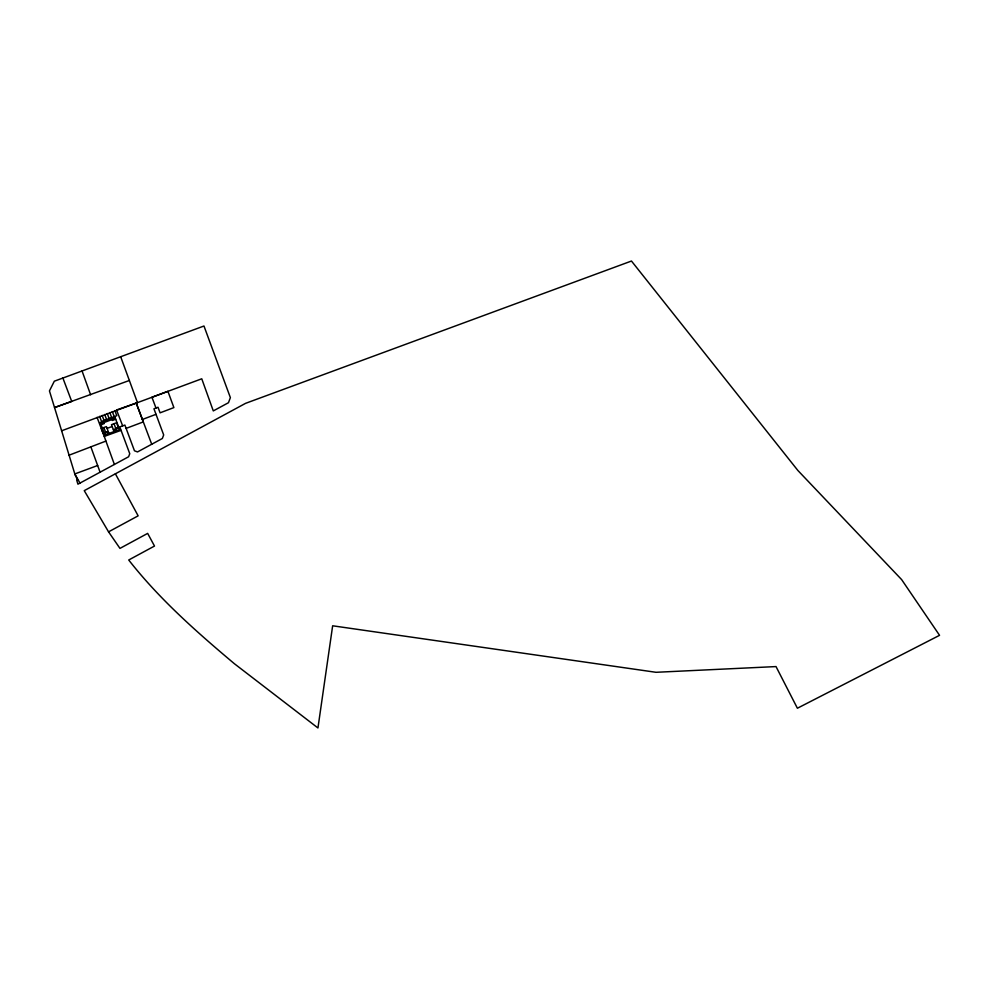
<?xml version="1.0" encoding="UTF-8"?>
<svg xmlns="http://www.w3.org/2000/svg" width="989" height="989" viewBox="0 0 989 989"><rect width="100%" height="100%" fill="white"/><g stroke="black" fill="none" stroke-linecap="round" stroke-linejoin="round"><path stroke-width="1.48" d="M155.99 408.024L151.935 397.269L167.932 391.335L173.879 407.592L160.094 412.833L158.017 407.258L153.95 408.791L163.68 434.937L162.344 438.498L137.52 451.936L134.467 450.786L124.874 425.047L119.793 426.939L129.757 453.704L128.607 456.757L77.933 484.19L76.722 480.209L77.525 479.789L75.028 474.646L49.45 390.915L54.321 381.198L203.969 326.011L230.375 397.627L228.471 402.708L213.29 410.917L201.756 378.787L61.627 430.784M108.555 531.847L119.966 548.388L147.658 533.392L154.494 546.052L128.718 559.997C159.229 598.988 196.601 631.934 234.368 663.706L317.951 727.966L332.65 625.79L656.016 672.297L776.019 666.574L797.394 708.235L939.55 635.321L901.622 579.591L797.851 470.455L631.464 261.034L245.519 403.364L84.25 490.655L108.555 531.847L138.139 515.838L115.379 473.793M69.082 455.2L105.922 441.082M100.68 423.824L115.342 418.285M101.039 424.763L104.302 423.527L103.944 422.587M115.688 419.212L112.425 420.449L112.078 419.509M107.072 428.398L112.153 426.482M104.117 432.898L107.381 431.661L108.184 433.788M118.767 427.347L115.503 428.583L116.319 430.709M108.308 431.686L103.227 433.615L101.311 428.534L106.392 426.605L108.988 433.491M113.389 429.758L118.47 427.841L116.554 422.76L111.473 424.677L114.069 431.563M142.404 419.46L156.015 414.317M126.122 428.385L143.318 421.907L136.235 403.079L151.725 444.246M62.888 378.045L71.727 401.46L54.531 407.555L129.361 380.481M97.651 465.51L74.805 473.941L79.973 483.077M97.07 417.346L104.241 436.433L121.054 430.339M122.661 425.863L116.554 409.965L137.459 402.634L120.683 356.732M114.86 410.608L116.789 415.701L101.533 421.475L99.617 416.381M112.313 411.572L114.242 416.653M109.779 412.537L111.695 417.618M114.007 423.712L115.936 428.806M107.232 413.501L109.161 418.582M104.698 414.465L106.614 419.546M102.151 415.429L104.08 420.51M103.845 427.569L105.774 432.65M90.815 446.744L100.087 472.198M104.241 436.433L114.39 464.459M82.05 370.974L90.617 394.772M114.885 417.074L100.235 422.624L104.921 435.024L119.582 429.473L114.885 417.074"/></g></svg>
